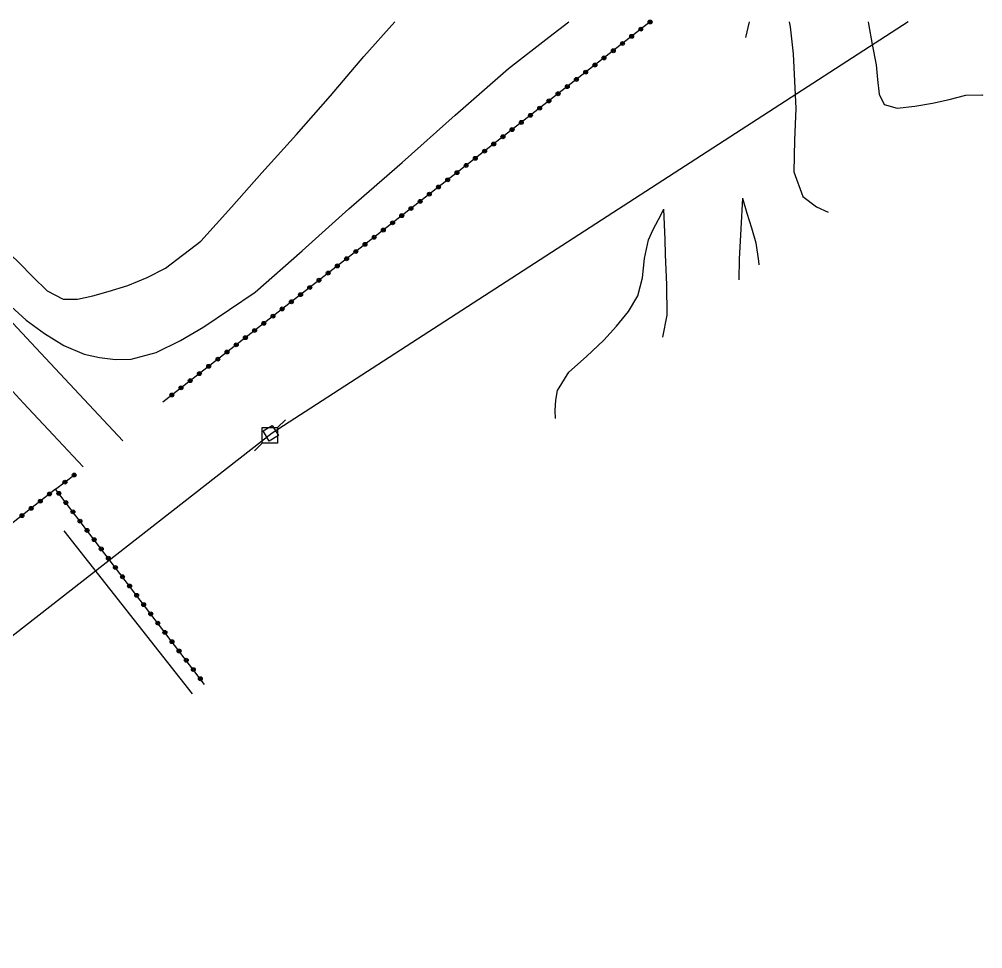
# Model space of a CAD drawing. Header units: millimetres. Extents: x 139000 to 140000, y 123999 to 125000.
# Drawn here: x 139424 to 139547.9, y 124880.8 to 125000.3 of the extents above; entities that cross this region are included whole.
import ezdxf

# ---------------------------------------------------------------- set-up
doc = ezdxf.new("R2010")
doc.units = ezdxf.units.MM
doc.layers.get('0').update_dxf_attribs({"linetype": 'CONTINUOUS'})
for name, color, linetype in [('W0017', 7, 'CONTINUOUS'), ('W0211', 2, 'CONTINUOUS'), ('W0214', 2, 'CONTINUOUS'), ('W0300', 7, 'CONTINUOUS'), ('W0323', 7, 'CONTINUOUS'), ('W0600', 7, 'CONTINUOUS'), ('W0621', 1, 'CONTINUOUS')]:
    doc.layers.add(name, color=color, linetype=linetype)

# ---------------------------------------------------------------- blocks, each defined once
blk = doc.blocks.new('T600')
for p, q in [((0.999999, 0.999999), (1.999998, 1.999998)), ((-0.999999, 0.999999), (0.999999, 0.999999)), ((-0.999999, -0.999999), (-0.999999, 0.999999)), ((0.999999, 0.999999), (0.999999, -0.999999)), ((-0.999999, -0.999999), (-1.999998, -1.999998)), ((0.999999, -0.999999), (-0.999999, -0.999999))]:
    blk.add_line(p, q)
blk = doc.blocks.new('t323o')
at = {"color": 0, "linetype": 'Continuous'}
for radius in [0.25, 0.15]:
    blk.add_circle((0, 0), radius, dxfattribs=at)

msp = doc.modelspace()

# ---------------------------------------------------------------- linework, layer by layer
at = {"layer": 'W0017'}
for points in [[(139517.41, 124998), (139517.89, 125000)], [(139437.29, 124946.14), (139426.1, 124958.1), (139414.91, 124970.05), (139413.72, 124971.36)], [(139409.21, 124967.66), (139409.77, 124967.04), (139415.21, 124961.05), (139420.7, 124955.09), (139424.52, 124950.98), (139428.35, 124946.89), (139432.19, 124942.8)]]:
    msp.add_lwpolyline(points, dxfattribs=at)
at = {"layer": 'W0211'}
for points in [[(139414.86, 124972.29), (139417.54, 124969.15), (139421, 124965.13), (139424.88, 124961.64), (139427.23, 124959.93), (139429.71, 124958.39), (139432.34, 124957.28), (139434.31, 124956.83), (139436.36, 124956.6), (139438.38, 124956.63), (139441.6, 124957.47), (139444.71, 124959.04), (139447.73, 124960.77), (139454.3, 124965.25), (139460.36, 124970.57), (139466.35, 124975.97), (139473.23, 124981.94), (139480.04, 124987.99), (139486.89, 124993.99), (139492.1, 124998.02), (139494.68, 125000)], [(139523, 125000), (139523.14, 124999.37), (139523.52, 124995.89), (139523.67, 124992.38), (139523.84, 124988.86), (139523.7, 124984.8), (139523.59, 124980.73), (139524.76, 124977.56), (139526.52, 124976.23), (139528.03, 124975.55)], [(139516.98, 124977.32), (139516.77, 124973.39), (139516.57, 124969.47), (139516.52, 124966.83)], [(139506.76, 124959.44), (139507.32, 124962.31), (139507.27, 124966.19), (139507.09, 124970.07), (139507.05, 124972.02), (139506.97, 124973.96), (139506.89, 124975.91)]]:
    msp.add_lwpolyline(points, dxfattribs=at)
at = {"layer": 'W0214'}
for points in [[(139418.05, 124974.91), (139420.78, 124972.02), (139423.9, 124969.04), (139425.7, 124967.2), (139427.56, 124965.41), (139429.61, 124964.35), (139431.47, 124964.33), (139433.45, 124964.76), (139435.4, 124965.32), (139437.94, 124966.12), (139440.42, 124967.13), (139442.78, 124968.32), (139447.32, 124971.8), (139451.29, 124976.16), (139455.16, 124980.6), (139459.64, 124985.5), (139463.99, 124990.51), (139468.3, 124995.56), (139472.26, 125000)], [(139533.15, 125000), (139533.19, 124999.75), (139533.66, 124997.11), (139534.17, 124994.47), (139534.36, 124992.59), (139534.57, 124990.71), (139535.2, 124989.36), (139536.88, 124988.89), (139539.16, 124989.18), (139541.42, 124989.56), (139543.58, 124990.01), (139545.72, 124990.56), (139547.77, 124990.62), (139547.89, 124990.58)], [(139516.98, 124977.32), (139517.57, 124975.41), (139518.17, 124973.51), (139518.71, 124971.59), (139519.05, 124969.22), (139519.1, 124968.78)], [(139492.96, 124948.99), (139492.9, 124950.04), (139492.97, 124951.36), (139493.2, 124952.61), (139494.65, 124954.98), (139496.95, 124956.99), (139499.17, 124959.06), (139500.78, 124960.89), (139502.33, 124962.77), (139503.55, 124964.79), (139504.15, 124967.11), (139504.4, 124969.59), (139504.91, 124971.98), (139505.51, 124973.31), (139506.2, 124974.61), (139506.89, 124975.91)]]:
    msp.add_lwpolyline(points, dxfattribs=at)
at = {"layer": 'W0300'}
msp.add_lwpolyline([(139429.72, 124934.54), (139446.2, 124913.58)], dxfattribs=at)
at = {"layer": 'W0323'}
for points in [[(139505.13, 125000), (139442.42, 124951.1)], [(139428.65, 124939.91), (139431.11, 124941.78)], [(139428.65, 124939.91), (139409.65, 124924.99), (139375.08, 124897.83), (139353.23, 124880.82)], [(139447.82, 124914.81), (139428.65, 124939.91)]]:
    msp.add_lwpolyline(points, dxfattribs=at)
at = {"layer": 'W0600'}
msp.add_lwpolyline([(139457.3, 124946.81), (139456.13, 124946.1), (139455.35, 124947.4), (139456.52, 124948.11)], close=True, dxfattribs=at)
at = {"layer": 'W0621'}
msp.add_lwpolyline([(139538.3, 125000), (139456.51, 124947.1), (139371.65, 124880.89), (139317.92, 124888.06)], dxfattribs=at)

# ---------------------------------------------------------------- block references
at = {"layer": 'W0323'}
for p, rotation in [((139503.92, 124999.06), 217.9488463917686), ((139505.11, 124999.98), 217.9488463917686), ((139502.74, 124998.14), 217.9488463917686), ((139501.56, 124997.22), 217.9488463917686), ((139499.19, 124995.37), 217.9488463917686), ((139500.38, 124996.29), 217.9488463917686), ((139498.01, 124994.45), 217.9488463917686), ((139495.64, 124992.6), 217.9488463917686), ((139496.83, 124993.53), 217.9488463917686), ((139494.46, 124991.68), 217.9488463917686), ((139493.28, 124990.76), 217.9488463917686), ((139490.91, 124988.91), 217.9488463917686), ((139492.1, 124989.84), 217.9488463917686), ((139489.73, 124987.99), 217.9488463917686), ((139488.55, 124987.07), 217.9488463917686), ((139486.18, 124985.23), 217.9488463917686), ((139487.36, 124986.15), 217.9488463917686), ((139485, 124984.3), 217.9488463917686), ((139483.82, 124983.38), 217.9488463917686), ((139481.45, 124981.54), 217.9488463917686), ((139482.63, 124982.46), 217.9488463917686), ((139480.27, 124980.61), 217.9488463917686), ((139479.08, 124979.69), 217.9488463917686), ((139476.72, 124977.85), 217.9488463917686), ((139477.9, 124978.77), 217.9488463917686), ((139475.54, 124976.92), 217.9488463917686), ((139474.35, 124976), 217.9488463917686), ((139471.99, 124974.16), 217.9488463917686), ((139473.17, 124975.08), 217.9488463917686), ((139470.8, 124973.23), 217.9488463917686), ((139469.62, 124972.31), 217.9488463917686), ((139467.26, 124970.47), 217.9488463917686), ((139468.44, 124971.39), 217.9488463917686), ((139466.07, 124969.54), 217.9488463917686), ((139464.89, 124968.62), 217.9488463917686), ((139462.52, 124966.78), 217.9488463917686), ((139463.71, 124967.7), 217.9488463917686), ((139461.34, 124965.85), 217.9488463917686), ((139460.16, 124964.93), 217.9488463917686), ((139457.79, 124963.09), 217.9488463917686), ((139458.98, 124964.01), 217.9488463917686), ((139456.61, 124962.16), 217.9488463917686), ((139455.43, 124961.24), 217.9488463917686), ((139453.06, 124959.4), 217.9488463917686), ((139454.24, 124960.32), 217.9488463917686), ((139451.88, 124958.47), 217.9488463917686), ((139450.7, 124957.55), 217.9488463917686), ((139448.33, 124955.71), 217.9488463917686), ((139449.51, 124956.63), 217.9488463917686), ((139447.15, 124954.78), 217.9488463917686), ((139445.96, 124953.86), 217.9488463917686), ((139443.6, 124952.02), 217.9488463917686), ((139444.78, 124952.94), 217.9488463917686), ((139429.85, 124940.82), 37.21531725789274), ((139431.04, 124941.73), 37.21531725789274), ((139429.06, 124939.38), 127.3611738201936), ((139426.69, 124938.37), 218.1465729038474), ((139427.87, 124939.3), 218.1465729038474), ((139429.97, 124938.19), 127.3611738201936), ((139425.51, 124937.45), 218.1465729038474), ((139430.88, 124937), 127.3611738201936), ((139424.33, 124936.52), 218.1465729038474), ((139431.79, 124935.8), 127.3611738201936), ((139432.7, 124934.61), 127.3611738201936), ((139433.61, 124933.42), 127.3611738201936), ((139434.52, 124932.23), 127.3611738201936), ((139435.43, 124931.03), 127.3611738201936), ((139436.34, 124929.84), 127.3611738201936), ((139437.25, 124928.65), 127.3611738201936), ((139438.16, 124927.46), 127.3611738201936), ((139439.07, 124926.27), 127.3611738201936), ((139439.98, 124925.07), 127.3611738201936), ((139440.89, 124923.88), 127.3611738201936), ((139441.8, 124922.69), 127.3611738201936), ((139442.71, 124921.5), 127.3611738201936), ((139443.62, 124920.3), 127.3611738201936), ((139444.53, 124919.11), 127.3611738201936), ((139445.45, 124917.92), 127.3611738201936), ((139446.36, 124916.73), 127.3611738201936), ((139447.27, 124915.54), 127.3611738201936)]:
    msp.add_blockref('t323o', p, dxfattribs=dict(at, rotation=rotation))
at = {"layer": 'W0600'}
msp.add_blockref('T600', (139456.21, 124946.85), dxfattribs=at)

doc.saveas('drawing.dxf')
